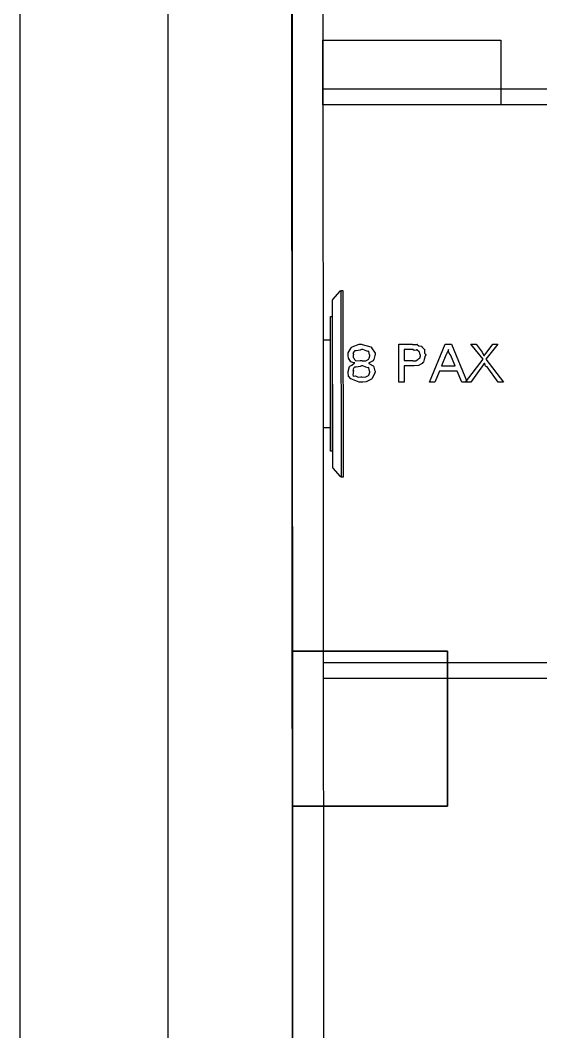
# Model space of a CAD drawing. Extents: x 0 to 23.4, y 0 to 16.5.
# Drawn here: x 0.188 to 1.069, y 6.479 to 8.191 of the extents above; entities that cross this region are included whole.
import ezdxf

# ---------------------------------------------------------------- set-up
doc = ezdxf.new("R2010")
doc.units = 0
doc.layers.get('0').update_dxf_attribs({"linetype": 'CONTINUOUS'})

msp = doc.modelspace()

# ---------------------------------------------------------------- linework, layer by layer
at = {"color": 0}
for points in [[(0.18755, 16.3479), (23.1772, 16.3479), (23.1772, 0.20622), (0.18755, 0.20622), (0.18755, 16.3479)], [(0.43766, 16.0978), (22.9271, 16.0978), (22.9271, 0.45627), (0.43766, 0.45627), (0.43766, 16.0978)], [(1.00119, 8.15776), (1.00119, 8.04833), (0.69992, 8.04833), (0.69992, 8.15776), (1.00119, 8.15776)], [(0.7156, 7.69011), (0.71577, 7.46186), (0.71267, 7.46186), (0.71251, 7.69011), (0.7156, 7.69011)], [(0.70009, 7.65013), (0.7002, 7.50185), (0.71262, 7.5019), (0.71251, 7.65013), (0.70009, 7.65013)], [(0.75364, 7.61133), (0.75206, 7.61128), (0.74729, 7.61296), (0.74561, 7.616), (0.74517, 7.61654), (0.74485, 7.61649), (0.74289, 7.61936), (0.74257, 7.62375), (0.74257, 7.62522), (0.74257, 7.62836), (0.74761, 7.63699), (0.74864, 7.63781), (0.74919, 7.6384), (0.76128, 7.64301), (0.76535, 7.64301), (0.76633, 7.64231), (0.78098, 7.63867), (0.78206, 7.63781), (0.78212, 7.63667), (0.78836, 7.62793), (0.78836, 7.625), (0.78798, 7.62386), (0.78597, 7.61719), (0.78554, 7.61654), (0.78499, 7.61518), (0.77838, 7.61165), (0.77751, 7.61133), (0.77778, 7.61068), (0.78505, 7.60633), (0.78554, 7.60568), (0.78581, 7.60422), (0.78743, 7.59983), (0.78836, 7.59722), (0.78836, 7.59635), (0.78798, 7.59489), (0.78309, 7.58485), (0.78206, 7.58399), (0.78, 7.58274), (0.77322, 7.57964), (0.76731, 7.579), (0.76535, 7.579), (0.76123, 7.579), (0.74989, 7.58317), (0.74886, 7.58399), (0.74729, 7.58447), (0.74333, 7.58919), (0.74257, 7.59489), (0.74257, 7.59679), (0.74257, 7.59679), (0.7449, 7.60531), (0.74539, 7.6059), (0.74539, 7.60585), (0.74859, 7.60758), (0.75277, 7.61111), (0.75364, 7.61133)], [(0.82807, 7.579), (0.82807, 7.64301), (0.85064, 7.64301), (0.85129, 7.64231), (0.85921, 7.64268), (0.85975, 7.64258), (0.85965, 7.64236), (0.86225, 7.6404), (0.86681, 7.63992), (0.86735, 7.63954), (0.8673, 7.63878), (0.8718, 7.63411), (0.87213, 7.63346), (0.87164, 7.63232), (0.87196, 7.62799), (0.87386, 7.62592), (0.87386, 7.62522), (0.87272, 7.62358), (0.87099, 7.61746), (0.86985, 7.6129), (0.86909, 7.61197), (0.86762, 7.61068), (0.86149, 7.60726), (0.85449, 7.60656), (0.85216, 7.60656), (0.83718, 7.60656), (0.83718, 7.579), (0.82807, 7.579)], [(0.8801, 7.57904), (0.90679, 7.64307), (0.91743, 7.64307), (0.94412, 7.57904), (0.935, 7.57904), (0.92719, 7.59728), (0.89703, 7.59728), (0.88921, 7.57904), (0.8801, 7.57904)], [(0.94124, 7.5791), (0.97119, 7.61751), (0.95036, 7.64312), (0.95947, 7.64312), (0.96924, 7.62967), (0.96984, 7.62804), (0.97255, 7.62315), (0.97249, 7.62294), (0.97249, 7.62294), (0.97569, 7.62728), (0.97618, 7.62793), (0.98725, 7.64312), (0.99615, 7.64312), (0.97553, 7.61751), (1.00526, 7.5791), (0.99636, 7.5791), (0.97792, 7.60493), (0.97749, 7.60465), (0.97488, 7.60596), (0.97385, 7.61051), (0.97336, 7.61122), (0.97217, 7.60969), (0.96745, 7.60297), (0.96728, 7.60275), (0.95036, 7.5791), (0.94124, 7.5791)], [(0.75168, 7.625), (0.75109, 7.62424), (0.75087, 7.62071), (0.75293, 7.61871), (0.7532, 7.61828), (0.75298, 7.61783), (0.75581, 7.6149), (0.76313, 7.61567), (0.76557, 7.61567), (0.76655, 7.61496), (0.77273, 7.61518), (0.77745, 7.61768), (0.77772, 7.61806), (0.77772, 7.61806), (0.77789, 7.61957), (0.77924, 7.62332), (0.77924, 7.62457), (0.77848, 7.62489), (0.77778, 7.63064), (0.77751, 7.63107), (0.77664, 7.63069), (0.77279, 7.63189), (0.7672, 7.6339), (0.76535, 7.6339), (0.76318, 7.63297), (0.75597, 7.63162), (0.75342, 7.63167), (0.7532, 7.63129), (0.75239, 7.63043), (0.75071, 7.62711), (0.75168, 7.62554), (0.75168, 7.625)], [(0.83718, 7.61567), (0.85151, 7.61567), (0.85227, 7.61496), (0.85699, 7.61518), (0.86116, 7.61768), (0.86171, 7.61806), (0.86171, 7.61806), (0.86382, 7.61957), (0.86475, 7.62364), (0.86475, 7.625), (0.86437, 7.62522), (0.86312, 7.6301), (0.86279, 7.63043), (0.86252, 7.63021), (0.85867, 7.63336), (0.85824, 7.63346), (0.85748, 7.63286), (0.85422, 7.63221), (0.85216, 7.6339), (0.85151, 7.6339), (0.83718, 7.6339), (0.83718, 7.61567)], [(0.90072, 7.60661), (0.9235, 7.60661), (0.91591, 7.62483), (0.91466, 7.62586), (0.91233, 7.63064), (0.91227, 7.63379), (0.91222, 7.63394), (0.91168, 7.63254), (0.90983, 7.62819), (0.90848, 7.62537), (0.90809, 7.6244), (0.90072, 7.60661)], [(0.75168, 7.59744), (0.75098, 7.59679), (0.75114, 7.5931), (0.75103, 7.59267), (0.75065, 7.59196), (0.75087, 7.58903), (0.75505, 7.5894), (0.75602, 7.58919), (0.75597, 7.58886), (0.75944, 7.58713), (0.76384, 7.58811), (0.76535, 7.58811), (0.76638, 7.58735), (0.77257, 7.58763), (0.77724, 7.59028), (0.77751, 7.59071), (0.77751, 7.59071), (0.77789, 7.59218), (0.77924, 7.59597), (0.77924, 7.59722), (0.77848, 7.59754), (0.77778, 7.60329), (0.77751, 7.60374), (0.77658, 7.60329), (0.77268, 7.60449), (0.76714, 7.60656), (0.76535, 7.60656), (0.76318, 7.60558), (0.75597, 7.60422), (0.75342, 7.60433), (0.7532, 7.60394), (0.75239, 7.60303), (0.75071, 7.59967), (0.75168, 7.59804), (0.75168, 7.59744)], [(0.91054, 7.12375), (0.91064, 6.86128), (0.64817, 6.86117), (0.64806, 7.12364), (0.91054, 7.12375)], [(0.91054, 7.12375), (0.91064, 6.86128), (0.64817, 6.86117), (0.64806, 7.12364), (0.91054, 7.12375)], [(0.64806, 7.12364), (0.64817, 6.86117), (0.91064, 6.86128), (0.91054, 7.12375), (0.64806, 7.12364)]]:
    msp.add_lwpolyline(points, close=True, dxfattribs=at)
for points in [[(0.43766, 0.45627), (0.43766, 16.0978)], [(0.43766, 0.45627), (0.43766, 16.0978)], [(18.7535, 3.89535), (18.7494, 13.0786), (0.64551, 13.0708), (0.64947, 3.88758), (8.79889, 3.89106)], [(17.0065, 3.89464), (0.64947, 3.88758), (0.64551, 13.0708), (18.7494, 13.0786), (18.7535, 3.89535), (17.2431, 3.89469)], [(18.7013, 3.89535), (18.6972, 13.0263), (0.69781, 13.0186), (0.70171, 3.93983), (8.79883, 3.94336)], [(0.64806, 7.12337), (0.64692, 9.83453)], [(2.02001, 8.0746), (0.69992, 8.0746)], [(1.99115, 8.0746), (0.69992, 8.0746)], [(2.02001, 8.04833), (0.69992, 8.04833)], [(0.73041, 7.73351), (0.72868, 7.73269), (0.71625, 7.71903), (0.7156, 7.71724)], [(0.73041, 7.73351), (0.73063, 7.41851)], [(0.73063, 7.41851), (0.73448, 7.41851), (0.73427, 7.73351), (0.73041, 7.73351)], [(0.7156, 7.71724), (0.71582, 7.43479)], [(0.71582, 7.43479), (0.71647, 7.433), (0.7289, 7.41932), (0.73063, 7.41851)], [(2.02051, 7.10351), (0.70117, 7.10351)], [(2.02051, 7.07726), (0.70117, 7.07726)], [(0.64936, 4.14979), (0.64817, 6.86094)]]:
    msp.add_lwpolyline(points, dxfattribs=at)

doc.saveas('drawing.dxf')
